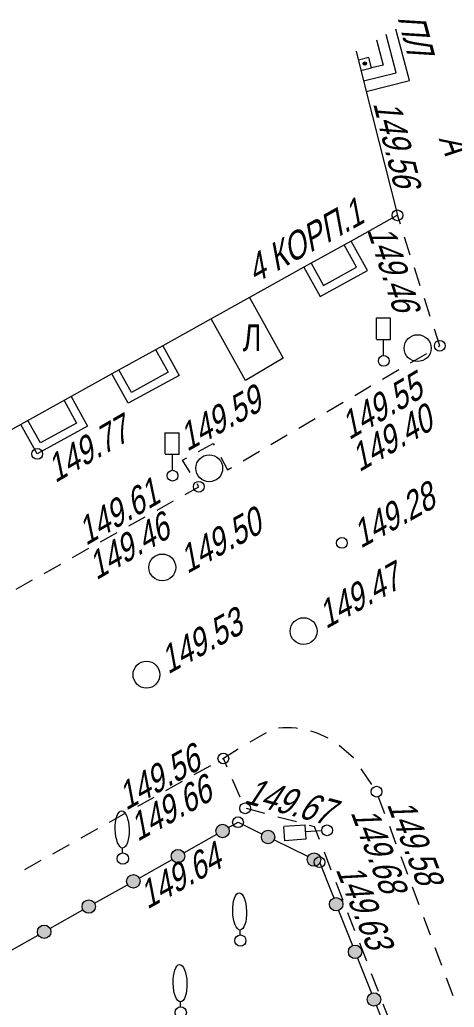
# Model space of a CAD drawing. Header units: metres. Extents: x 382 to 851, y 14083 to 14440.
# Drawn here: x 577.2 to 593.36, y 14327.07 to 14363.79 of the extents above; entities that cross this region are included whole.
import ezdxf
from ezdxf.enums import TextEntityAlignment as Align

# ---------------------------------------------------------------- set-up
doc = ezdxf.new("R2010")
doc.units = ezdxf.units.M
doc.header["$MEASUREMENT"] = 0
for name, color, linetype, lineweight in [('Бортовой камень', 7, 'Continuous', 25), ('Внутреннее заполнение', 7, 'Continuous', 25), ('Горизонтали', 7, 'Continuous', 25), ('Граница улицы', 7, 'Continuous', 25), ('Здания', 7, 'Continuous', 25), ('Колодцы', 7, 'Continuous', 25), ('Крыльца', 7, 'Continuous', 25), ('Люки', 7, 'Continuous', 25), ('Навесы', 7, 'Continuous', 25), ('Номер дома', 7, 'Continuous', 25), ('Ограды', 7, 'Continuous', 25), ('Отдельно стоящее дерево', 7, 'Continuous', 25), ('Светофоры', 7, 'Continuous', 25), ('Части зданий', 7, 'Continuous', 25)]:
    doc.layers.add(name, color=color, linetype=linetype, lineweight=lineweight)
doc.styles.add('Style-RUSSIAN_1251', font='RUSSIAN_1251.shx')
doc.styles.add('Style-RUSSIAN_1251 I 0.32289', font='RUSSIAN_1251.shx', dxfattribs={"oblique": 18.5})

# ---------------------------------------------------------------- blocks, each defined once
blk = doc.blocks.new('DEREVO_224')
at = {"layer": 'Отдельно стоящее дерево', "color": 251, "linetype": 'Continuous', "lineweight": 9, "flags": 128}
blk.add_lwpolyline([(-0.007, 0.21), (-0.007, 0.393)], dxfattribs=at)
at = {"layer": 'Отдельно стоящее дерево', "color": 251, "linetype": 'Continuous', "lineweight": 9}
blk.add_arc((0, 0), 0.21, 0, 359.99999, dxfattribs=at)
blk.add_ellipse((-0.0255, 1.088), major_axis=(-0.0185, 0.695), ratio=0.3698286, dxfattribs=at)
blk = doc.blocks.new('PIKET_155')
at = {"layer": 'Горизонтали', "color": 251, "linetype": 'Continuous', "lineweight": 9}
blk.add_arc((0, 0), 0.2, 0, 360, dxfattribs=at)
blk = doc.blocks.new('PIKET_156')
at = {"layer": 'Горизонтали', "color": 251, "linetype": 'Continuous', "lineweight": 9}
blk.add_arc((0, 0), 0.2, 0, 360, dxfattribs=at)
blk = doc.blocks.new('KOLOD_32')
at = {"layer": 'Колодцы', "color": 251, "linetype": 'Continuous', "lineweight": 9}
blk.add_arc((0, 0), 0.5, 0, 360, dxfattribs=at)
blk = doc.blocks.new('PIKET_158')
at = {"layer": 'Горизонтали', "color": 251, "linetype": 'Continuous', "lineweight": 9}
blk.add_arc((0, 0), 0.2, 0, 360, dxfattribs=at)
blk = doc.blocks.new('KOLOD_33')
at = {"layer": 'Колодцы', "color": 251, "linetype": 'Continuous', "lineweight": 9}
blk.add_arc((0, 0), 0.5, 0, 360, dxfattribs=at)
blk = doc.blocks.new('DEREVO_249')
at = {"layer": 'Отдельно стоящее дерево', "color": 251, "linetype": 'Continuous', "lineweight": 9, "flags": 128}
blk.add_lwpolyline([(-0.007, 0.21), (-0.007, 0.393)], dxfattribs=at)
at = {"layer": 'Отдельно стоящее дерево', "color": 251, "linetype": 'Continuous', "lineweight": 9}
blk.add_arc((0, 0), 0.21, 0, 359.99999, dxfattribs=at)
blk.add_ellipse((-0.0255, 1.088), major_axis=(-0.0185, 0.695), ratio=0.3698286, dxfattribs=at)
blk = doc.blocks.new('DORZN1_9')
at = {"layer": 'Светофоры', "color": 251, "linetype": 'Continuous', "lineweight": 9}
for p, q in [((-0.27, 0.806), (-0.27, 1.603)), ((-0.27, 1.598), (0.252, 1.598)), ((0.252, 0.792), (0.252, 1.589)), ((-0.27, 0.801), (0.248, 0.801)), ((-0.004, 0.2), (-0.004, 0.801))]:
    blk.add_line(p, q, dxfattribs=at)
blk.add_arc((0, 0), 0.2, 0, 360, dxfattribs=at)
blk = doc.blocks.new('PIKET_209')
at = {"layer": 'Горизонтали', "color": 251, "linetype": 'Continuous', "lineweight": 9}
blk.add_arc((0, 0), 0.2, 0, 360, dxfattribs=at)
blk = doc.blocks.new('PIKET_210')
at = {"layer": 'Горизонтали', "color": 251, "linetype": 'Continuous', "lineweight": 9}
blk.add_arc((0, 0), 0.2, 0, 360, dxfattribs=at)
blk = doc.blocks.new('msdElementTypeLineString_65')
at = {"layer": 'Граница улицы', "color": 251, "linetype": 'Continuous', "lineweight": 9}
for p, q in [((0.143, 85.994), (0, 86.32)), ((0.628, 84.883), (0.343, 85.536)), ((1.542, 84.272), (0.854, 84.456)), ((2.714, 83.96), (2.026, 84.144)), ((4.014, 82.173), (3.756, 82.837)), ((4.452, 81.043), (4.194, 81.707)), ((4.89, 79.913), (4.633, 80.577)), ((5.329, 78.783), (5.071, 79.447)), ((5.767, 77.653), (5.509, 78.317)), ((6.205, 76.523), (5.948, 77.187))]:
    blk.add_line(p, q, dxfattribs=at)
at = {"layer": 'Граница улицы', "color": 251, "linetype": 'Continuous', "lineweight": 9, "flags": 128}
blk.add_lwpolyline([(3.575, 83.303), (3.39, 83.78), (3.197, 83.832)], dxfattribs=at)
blk = doc.blocks.new('msdElementTypeLineString_71')
at = {"layer": 'Ограды', "linetype": 'Continuous', "lineweight": 9}
h = blk.add_hatch(color=251, dxfattribs=at)
edge = h.paths.add_edge_path()
edge.add_arc((80.835, 83.875), 0.25, 0, 360)
h = blk.add_hatch(color=251, dxfattribs=at)
edge = h.paths.add_edge_path()
edge.add_arc((82.527, 83.65), 0.25, 0, 360)
h = blk.add_hatch(color=251, dxfattribs=at)
edge = h.paths.add_edge_path()
edge.add_arc((79.176, 82.938), 0.25, 0, 360)
h = blk.add_hatch(color=251, dxfattribs=at)
edge = h.paths.add_edge_path()
edge.add_arc((84.237, 82.811), 0.25, 0, 360)
h = blk.add_hatch(color=251, dxfattribs=at)
edge = h.paths.add_edge_path()
edge.add_arc((77.518, 82.001), 0.25, 0, 360)
h = blk.add_hatch(color=251, dxfattribs=at)
edge = h.paths.add_edge_path()
edge.add_arc((75.859, 81.064), 0.25, 0, 360)
h = blk.add_hatch(color=251, dxfattribs=at)
edge = h.paths.add_edge_path()
edge.add_arc((85.059, 81.151), 0.25, 0, 360)
h = blk.add_hatch(color=251, dxfattribs=at)
edge = h.paths.add_edge_path()
edge.add_arc((74.201, 80.127), 0.25, 0, 360)
h = blk.add_hatch(color=251, dxfattribs=at)
edge = h.paths.add_edge_path()
edge.add_arc((85.762, 79.38), 0.25, 0, 360)
h = blk.add_hatch(color=251, dxfattribs=at)
edge = h.paths.add_edge_path()
edge.add_arc((86.465, 77.61), 0.25, 0, 360)
at = {"layer": 'Ограды', "color": 251, "linetype": 'Continuous', "lineweight": 9}
for p, q in [((79.394, 83.061), (80.617, 83.752)), ((82.751, 83.54), (84.012, 82.921)), ((77.735, 82.124), (78.959, 82.815)), ((76.077, 81.187), (77.3, 81.878)), ((74.418, 80.25), (75.642, 80.941)), ((85.151, 80.919), (85.67, 79.613)), ((72.76, 79.313), (73.983, 80.004)), ((85.854, 79.148), (86.373, 77.843)), ((86.557, 77.378), (87.076, 76.072))]:
    blk.add_line(p, q, dxfattribs=at)
at = {"layer": 'Ограды', "color": 251, "linetype": 'Continuous', "lineweight": 9, "flags": 128}
for points in [[(81.052, 83.998), (81.409, 84.199), (82.303, 83.76)], [(84.448, 82.689), (84.88, 81.601), (84.967, 81.383)]]:
    blk.add_lwpolyline(points, dxfattribs=at)
at = {"layer": 'Ограды', "color": 251, "linetype": 'Continuous', "lineweight": 9}
for centre in [(80.835, 83.875), (80.835, 83.875), (82.527, 83.65), (82.527, 83.65), (79.176, 82.938), (79.176, 82.938), (84.237, 82.811), (84.237, 82.811), (77.518, 82.001), (77.518, 82.001), (75.859, 81.064), (75.859, 81.064), (85.059, 81.151), (85.059, 81.151), (74.201, 80.127), (74.201, 80.127), (85.762, 79.38), (85.762, 79.38), (86.465, 77.61), (86.465, 77.61)]:
    blk.add_circle(centre, 0.25, dxfattribs=at)
blk = doc.blocks.new('KOLOD_56')
at = {"layer": 'Колодцы', "color": 251, "linetype": 'Continuous', "lineweight": 9}
blk.add_arc((0, 0), 0.5, 0, 360, dxfattribs=at)
blk = doc.blocks.new('KOLOD_57')
at = {"layer": 'Колодцы', "color": 251, "linetype": 'Continuous', "lineweight": 9}
blk.add_arc((0, 0), 0.5, 0, 360, dxfattribs=at)
blk = doc.blocks.new('PIKET_252')
at = {"layer": 'Горизонтали', "color": 251, "linetype": 'Continuous', "lineweight": 9}
blk.add_arc((0, 0), 0.2, 0, 360, dxfattribs=at)
blk = doc.blocks.new('PIKET_256')
at = {"layer": 'Горизонтали', "color": 251, "linetype": 'Continuous', "lineweight": 9}
blk.add_arc((0, 0), 0.2, 0, 360, dxfattribs=at)
blk = doc.blocks.new('KOLOD_64')
at = {"layer": 'Колодцы', "color": 251, "linetype": 'Continuous', "lineweight": 9}
blk.add_arc((0, 0), 0.5, 0, 360, dxfattribs=at)
blk = doc.blocks.new('PIKET_276')
at = {"layer": 'Горизонтали', "color": 251, "linetype": 'Continuous', "lineweight": 9}
blk.add_arc((0, 0), 0.2, 0, 360, dxfattribs=at)
blk = doc.blocks.new('DORZN1_25')
at = {"layer": 'Светофоры', "color": 251, "linetype": 'Continuous', "lineweight": 9}
for p, q in [((-0.27, 0.806), (-0.27, 1.603)), ((-0.27, 1.598), (0.252, 1.598)), ((0.252, 0.792), (0.252, 1.589)), ((-0.27, 0.801), (0.248, 0.801)), ((-0.004, 0.2), (-0.004, 0.801))]:
    blk.add_line(p, q, dxfattribs=at)
blk.add_arc((0, 0), 0.2, 0, 360, dxfattribs=at)
blk = doc.blocks.new('DORZN1_26')
at = {"layer": 'Светофоры', "color": 251, "linetype": 'Continuous', "lineweight": 9}
for p, q in [((-0.27, 0.806), (-0.27, 1.603)), ((-0.27, 1.598), (0.252, 1.598)), ((0.252, 0.792), (0.252, 1.589)), ((-0.27, 0.801), (0.248, 0.801)), ((-0.004, 0.2), (-0.004, 0.801))]:
    blk.add_line(p, q, dxfattribs=at)
blk.add_arc((0, 0), 0.2, 0, 360, dxfattribs=at)
blk = doc.blocks.new('PIKET_285')
at = {"layer": 'Горизонтали', "color": 251, "linetype": 'Continuous', "lineweight": 9}
blk.add_arc((0, 0), 0.2, 0, 360, dxfattribs=at)
blk = doc.blocks.new('PIKET_286')
at = {"layer": 'Горизонтали', "color": 251, "linetype": 'Continuous', "lineweight": 9}
blk.add_arc((0, 0), 0.2, 0, 360, dxfattribs=at)
blk = doc.blocks.new('TOCSKA_6')
at = {"layer": 'Навесы', "linetype": 'Continuous', "lineweight": 9}
h = blk.add_hatch(color=251, dxfattribs=at)
edge = h.paths.add_edge_path()
edge.add_arc((0, 0), 0.0625, 0, 360)
at = {"layer": 'Навесы', "color": 251, "linetype": 'Continuous', "lineweight": 9}
blk.add_circle((0, 0), 0.0625, dxfattribs=at)
blk = doc.blocks.new('DEREVO_402')
at = {"layer": 'Отдельно стоящее дерево', "color": 251, "linetype": 'Continuous', "lineweight": 9, "flags": 128}
blk.add_lwpolyline([(-0.007, 0.21), (-0.007, 0.393)], dxfattribs=at)
at = {"layer": 'Отдельно стоящее дерево', "color": 251, "linetype": 'Continuous', "lineweight": 9}
blk.add_arc((0, 0), 0.21, 0, 359.99999, dxfattribs=at)
blk.add_ellipse((-0.0255, 1.088), major_axis=(-0.0185, 0.695), ratio=0.3698286, dxfattribs=at)
blk = doc.blocks.new('msdElementTypeLineString_108')
at = {"layer": 'Бортовой камень', "color": 251, "linetype": 'Continuous', "lineweight": 9}
for p, q in [((87.632, 47.986), (87.523, 48.32)), ((88.003, 46.843), (87.786, 47.511)), ((88.374, 45.7), (88.157, 46.367)), ((88.745, 44.556), (88.528, 45.224)), ((88.01, 42.833), (88.616, 43.187)), ((86.972, 42.227), (87.578, 42.581)), ((85.934, 41.62), (86.54, 41.974)), ((84.896, 41.014), (85.502, 41.368)), ((83.858, 40.407), (84.464, 40.762)), ((82.82, 39.801), (83.426, 40.155)), ((81.783, 39.195), (82.389, 39.549)), ((78.585, 37.356), (79.198, 37.699)), ((77.537, 36.768), (78.149, 37.111)), ((76.488, 36.18), (77.101, 36.524)), ((75.44, 35.592), (76.052, 35.936)), ((74.392, 35.004), (75.004, 35.348)), ((73.343, 34.417), (73.955, 34.76))]:
    blk.add_line(p, q, dxfattribs=at)
at = {"layer": 'Бортовой камень', "color": 251, "linetype": 'Continuous', "lineweight": 9, "flags": 128}
for points in [[(89.047, 43.439), (89.098, 43.469), (88.899, 44.081)], [(80.126, 39.535), (80.677, 39.835), (80.713, 39.77)], [(79.813, 38.76), (79.537, 39.215), (79.687, 39.296)], [(80.952, 39.33), (81.208, 38.859), (81.351, 38.942)], [(79.634, 37.944), (80.137, 38.226), (80.072, 38.333)]]:
    blk.add_lwpolyline(points, dxfattribs=at)
blk = doc.blocks.new('msdElementTypeLineString_132')
at = {"layer": 'Бортовой камень', "color": 251, "linetype": 'Continuous', "lineweight": 9}
for p, q in [((86.371, 87.269), (85.757, 86.923)), ((89.62, 86.35), (89.086, 86.808)), ((84.294, 86.051), (83.68, 85.707)), ((90.294, 85.353), (89.901, 85.937)), ((83.244, 85.463), (82.629, 85.119)), ((82.193, 84.875), (81.579, 84.531)), ((90.784, 84.26), (90.537, 84.919)), ((81.142, 84.287), (80.528, 83.944)), ((91.207, 83.133), (90.96, 83.792)), ((80.091, 83.7), (79.477, 83.356)), ((79.041, 83.112), (78.426, 82.768)), ((91.631, 82.006), (91.383, 82.665)), ((77.99, 82.524), (77.376, 82.18)), ((92.054, 80.878), (91.806, 81.538)), ((92.477, 79.751), (92.23, 80.41)), ((92.9, 78.624), (92.653, 79.283)), ((93.324, 77.497), (93.076, 78.156))]:
    blk.add_line(p, q, dxfattribs=at)
at = {"layer": 'Бортовой камень', "color": 251, "linetype": 'Continuous', "lineweight": 9, "flags": 128}
for points in [[(87.529, 87.437), (87.478, 87.444), (87.315, 87.458), (87.152, 87.464), (86.989, 87.462), (86.826, 87.452)], [(88.673, 87.08), (88.259, 87.26), (88.117, 87.309), (88.018, 87.337)], [(85.331, 86.662), (84.776, 86.32), (84.731, 86.295)]]:
    blk.add_lwpolyline(points, dxfattribs=at)

msp = doc.modelspace()

# ---------------------------------------------------------------- linework, layer by layer
at = {"layer": 'Внутреннее заполнение', "color": 251, "linetype": 'Continuous', "lineweight": 9, "flags": 128}
for points in [[(589.99, 14361.516), (591.204, 14361.821), (590.825, 14363.243)], [(588.035, 14354.735), (588.496, 14353.907), (589.724, 14354.586), (589.262, 14355.417)], [(582.257, 14351.526), (582.725, 14350.684), (581.355, 14349.935), (580.892, 14350.768)], [(578.851, 14349.634), (579.317, 14348.796), (577.973, 14348.054), (577.51, 14348.889)]]:
    msp.add_lwpolyline(points, dxfattribs=at)
at = {"layer": 'Здания', "color": 251, "linetype": 'Continuous', "lineweight": 9, "flags": 128}
msp.add_lwpolyline([(589.71, 14362.627), (590.088, 14361.128), (591.248, 14356.52), (589.525, 14355.563), (587.773, 14354.59), (585.749, 14353.466), (584.322, 14352.673), (582.519, 14351.671), (580.63, 14350.622), (579.114, 14349.78), (577.247, 14348.743), (573.684, 14346.763)], dxfattribs=at)
at = {"layer": 'Крыльца', "color": 251, "linetype": 'Continuous', "lineweight": 9, "flags": 128}
for points in [[(590.088, 14361.128), (591.695, 14361.533), (591.186, 14363.443)], [(590.464, 14363.044), (590.713, 14362.11), (590.28, 14362.001)]]:
    msp.add_lwpolyline(points, dxfattribs=at)
at = {"layer": 'Люки', "color": 251, "linetype": 'Continuous', "lineweight": 9, "flags": 128}
msp.add_lwpolyline([(585.749, 14353.466), (587.004, 14351.207), (585.596, 14350.38), (584.322, 14352.673)], dxfattribs=at)
at = {"layer": 'Навесы', "color": 251, "linetype": 'Continuous', "lineweight": 9, "flags": 128}
msp.add_lwpolyline([(589.892, 14361.904), (590.28, 14362.001), (590.183, 14362.389), (589.795, 14362.291)], dxfattribs=at)
at = {"layer": 'Части зданий', "color": 251, "linetype": 'Continuous', "lineweight": 9, "flags": 128}
for points in [[(587.773, 14354.59), (588.379, 14353.499), (590.132, 14354.469), (589.525, 14355.563)], [(582.519, 14351.671), (583.134, 14350.565), (581.237, 14349.529), (580.63, 14350.622)], [(579.114, 14349.78), (579.725, 14348.679), (577.856, 14347.647), (577.247, 14348.743)]]:
    msp.add_lwpolyline(points, dxfattribs=at)

# ---------------------------------------------------------------- block references
at = {"layer": 'Бортовой камень', "color": 251, "linetype": 'Continuous', "lineweight": 9}
for name, p in [('msdElementTypeLineString_108', (503.725, 14308.2)), ('msdElementTypeLineString_132', (500, 14250))]:
    msp.add_blockref(name, p, dxfattribs=at)
at = {"layer": 'Горизонтали', "color": 251, "linetype": 'Continuous', "lineweight": 9}
for name, p in [('PIKET_252', (591.248, 14356.52)), ('PIKET_285', (592.823, 14351.669)), ('PIKET_256', (577.856, 14347.647)), ('PIKET_286', (583.862, 14346.426)), ('PIKET_276', (589.184, 14344.336)), ('PIKET_209', (584.776, 14336.32)), ('PIKET_158', (590.474, 14335.086)), ('PIKET_210', (585.585, 14334.468)), ('PIKET_155', (585.32, 14333.949)), ('PIKET_156', (588.35, 14332.462))]:
    msp.add_blockref(name, p, dxfattribs=at)
at = {"layer": 'Граница улицы', "color": 251, "linetype": 'Continuous', "lineweight": 9}
msp.add_blockref('msdElementTypeLineString_65', (584.776, 14250), dxfattribs=at)
at = {"layer": 'Колодцы', "color": 251, "linetype": 'Continuous', "lineweight": 9}
for name, p in [('KOLOD_56', (591.999, 14351.58)), ('KOLOD_57', (584.249, 14347.115)), ('KOLOD_64', (582.504, 14343.424)), ('KOLOD_33', (587.758, 14341.056)), ('KOLOD_32', (581.917, 14339.438))]:
    msp.add_blockref(name, p, dxfattribs=at)
at = {"layer": 'Навесы', "color": 251, "linetype": 'Continuous', "lineweight": 9}
msp.add_blockref('TOCSKA_6', (590.034, 14362.162), dxfattribs=at)
at = {"layer": 'Ограды', "color": 251, "linetype": 'Continuous', "lineweight": 9}
msp.add_blockref('msdElementTypeLineString_71', (503.911, 14249.75), dxfattribs=at)
at = {"layer": 'Отдельно стоящее дерево', "color": 251, "linetype": 'Continuous', "lineweight": 9}
for name, p in [('DEREVO_402', (581.038, 14332.597)), ('DEREVO_224', (585.407, 14329.547)), ('DEREVO_249', (583.191, 14326.874))]:
    msp.add_blockref(name, p, dxfattribs=at)
at = {"layer": 'Светофоры', "color": 251, "linetype": 'Continuous', "lineweight": 9}
for name, p in [('DORZN1_26', (590.739, 14351.106)), ('DORZN1_25', (582.886, 14346.838))]:
    msp.add_blockref(name, p, dxfattribs=at)
at = {"layer": 'Светофоры', "color": 251, "linetype": 'Continuous', "lineweight": 9, "rotation": 94.13739504191065}
msp.add_blockref('DORZN1_9', (588.632, 14333.649), dxfattribs=at)

# ---------------------------------------------------------------- texts
at = {"layer": 'Горизонтали', "color": 251, "linetype": 'Continuous', "lineweight": 9, "style": 'Style-RUSSIAN_1251 I 0.32289', "oblique": 18.5}
for s, rotation, width, p in [('149.56', 284.1375, 0.799996, (590.338, 14360.685)), ('149.55', 30.2971, 0.8, (589.452, 14348.152)), ('149.40', 30.2971, 0.8, (589.829, 14346.956)), ('149.77', 30.2299, 0.799996, (578.525, 14346.556)), ('149.61', 30.2971, 0.8, (579.665, 14344.222)), ('149.28', 29.1224, 0.799996, (589.881, 14344.117)), ('149.46', 30.2971, 0.8, (580.051, 14342.938)), ('149.56', 29.2218, 0.8, (581.153, 14334.371)), ('149.66', 29.2218, 0.8, (581.586, 14333.217)), ('149.67', 345.0741, 0.8, (585.509, 14334.672)), ('149.58', 290.5799, 0.799996, (590.847, 14334.621)), ('149.64', 29.4594, 0.799996, (581.948, 14330.697)), ('149.63', 291.6606, 0.799996, (588.946, 14332.194))]:
    msp.add_text(s, height=1, rotation=rotation, dxfattribs=dict(at, width=width)).set_placement(p)
at = {"layer": 'Горизонтали', "color": 251, "linetype": 'Continuous', "lineweight": 9, "style": 'Style-RUSSIAN_1251 I 0.32289', "oblique": 18.5, "width": 0.799996}
msp.add_text('149.68', height=1, rotation=290.5799, dxfattribs=at).set_placement((590.437, 14334.667), align=Align.TOP_LEFT)
at = {"layer": 'Граница улицы', "color": 251, "linetype": 'Continuous', "lineweight": 9, "style": 'Style-RUSSIAN_1251 I 0.32289', "oblique": 18.5, "width": 0.799996}
msp.add_text('А', height=1, rotation=290.6072, dxfattribs=at).set_placement((592.776, 14359.377))
at = {"layer": 'Колодцы', "color": 251, "linetype": 'Continuous', "lineweight": 9, "style": 'Style-RUSSIAN_1251 I 0.32289', "oblique": 18.5, "width": 0.799996}
for s, rotation, p in [('149.46', 287.9832, (590.11, 14355.988)), ('149.59', 28.9874, (583.426, 14347.722)), ('149.50', 28.9872, (583.432, 14343.178)), ('149.47', 29.1224, (588.59, 14341.121)), ('149.53', 28.9874, (582.719, 14339.439))]:
    msp.add_text(s, height=1, rotation=rotation, dxfattribs=at).set_placement(p)
at = {"layer": 'Крыльца', "color": 251, "linetype": 'Continuous', "lineweight": 9, "style": 'Style-RUSSIAN_1251 I 0.32289', "oblique": 18.5, "width": 0.8}
msp.add_text('ПЛ', height=1, rotation=284.9163, dxfattribs=at).set_placement((591.243, 14363.877))
at = {"layer": 'Люки', "color": 251, "linetype": 'Continuous', "lineweight": 9, "style": 'Style-RUSSIAN_1251', "width": 0.799996}
msp.add_text('Л', height=1, dxfattribs=at).set_placement((585.492, 14351.471))
at = {"layer": 'Номер дома', "color": 251, "linetype": 'Continuous', "lineweight": 9, "style": 'Style-RUSSIAN_1251 I 0.32289', "oblique": 18.5, "width": 0.799996}
msp.add_text('4 КОРП.1', height=1, rotation=29.1341, dxfattribs=at).set_placement((585.946, 14353.974))

doc.saveas('drawing.dxf')
